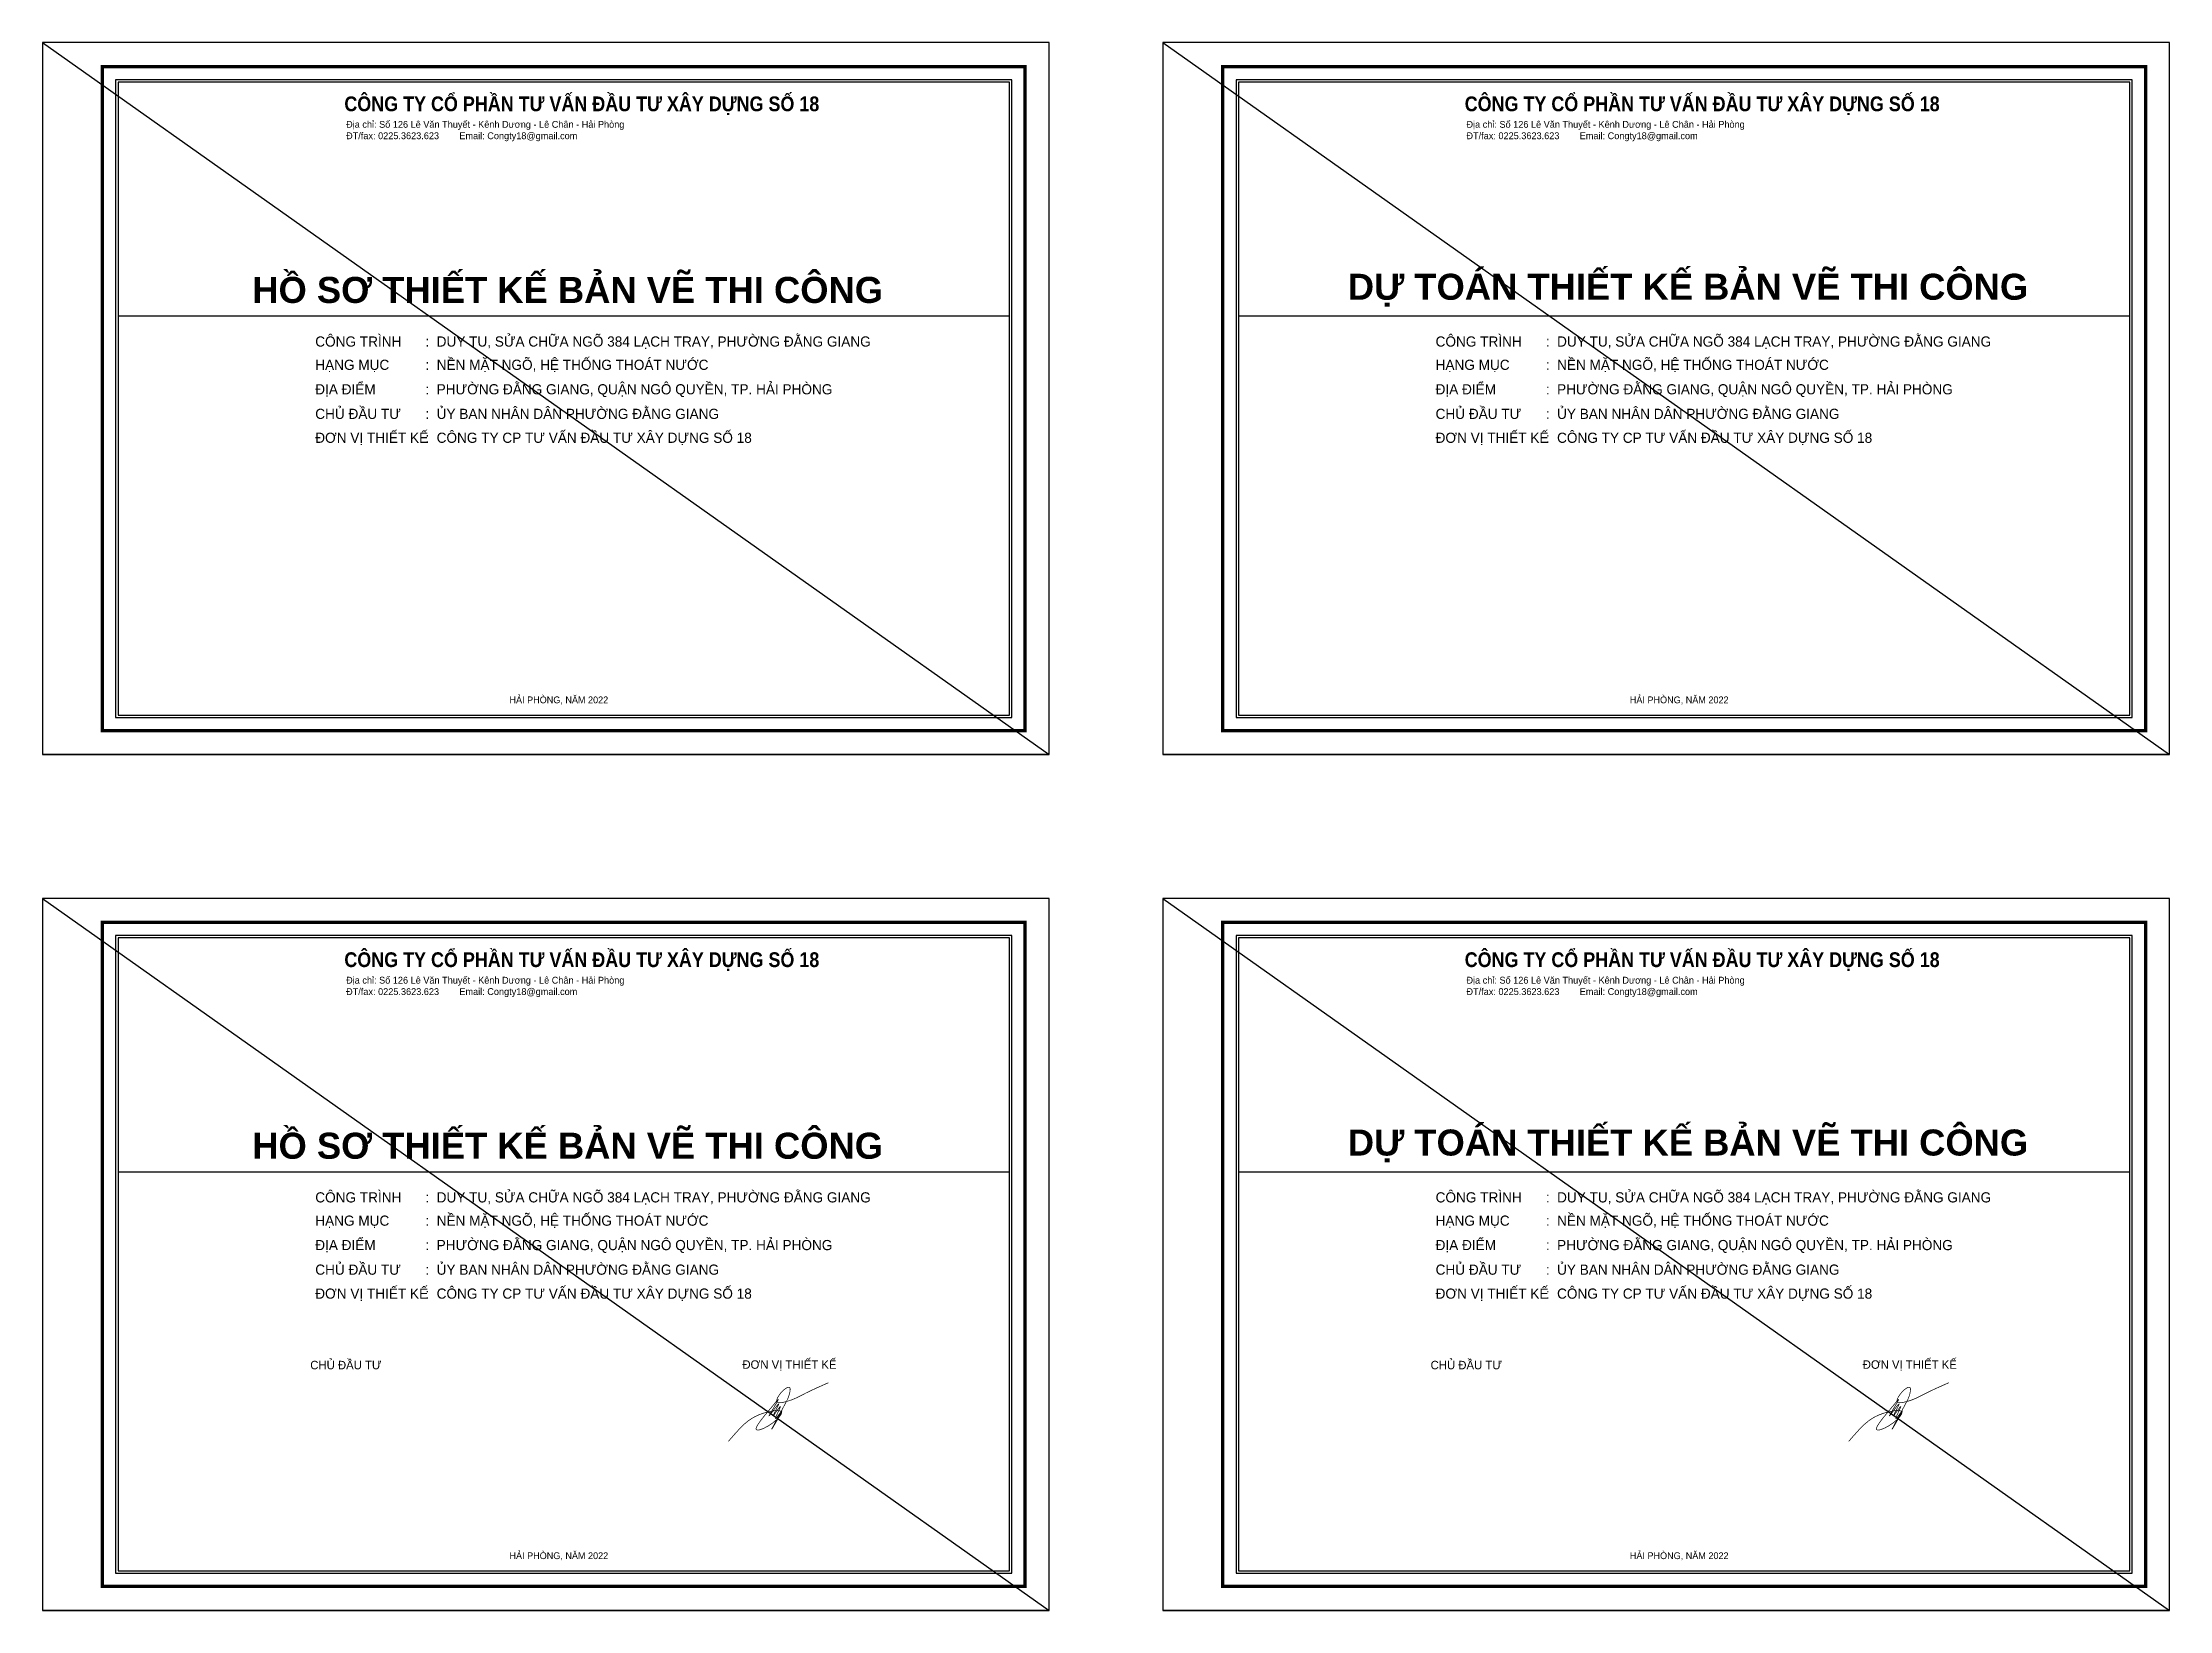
# Model space of a CAD drawing. Extents: x 38769 to 62184, y -3248 to -2143.
# Drawn here: x 61808 to 62184.5, y -3248 to -2970.6 of the extents above; entities outside this region: 1.
import ezdxf
from ezdxf.enums import TextEntityAlignment as Align

# ---------------------------------------------------------------- set-up
doc = ezdxf.new("R2010")
doc.units = 0
doc.header["$MEASUREMENT"] = 0
doc.layers.get('0').update_dxf_attribs({"linetype": 'CONTINUOUS'})
doc.layers.get('DEFPOINTS').update_dxf_attribs({"linetype": 'CONTINUOUS'})
for name, color, linetype in [('Bao 2', 4, 'CONTINUOUS'), ('MANH', 8, 'CONTINUOUS'), ('PLINETALUYTRAI', 1, 'CONTINUOUS'), ('text', 3, 'CONTINUOUS')]:
    doc.layers.add(name, color=color, linetype=linetype)
for name, color, linetype, lineweight in [('ISO', 153, 'CONTINUOUS', 13), ('LC Net dam 1', 30, 'CONTINUOUS', 30), ('TUONG', 51, 'CONTINUOUS', 35)]:
    doc.layers.add(name, color=color, linetype=linetype, lineweight=lineweight)
doc.layers.add('KCS_Plotter', color=11, linetype='CONTINUOUS', plot=False)
doc.styles.add('HELVENSH', font='')
doc.styles.add('LUCIDA', font='')
doc.styles.add('T3', font='', dxfattribs={"width": 0.9})
doc.styles.add('VNAVANTH', font='')
doc.styles.get('HELVENSH').set_extended_font_data('.VnHelvetInsH', bold=True)
doc.styles.get('LUCIDA').set_extended_font_data('.VnLucida sans')
doc.styles.get('T3').set_extended_font_data('.VnArialH', bold=True)
doc.styles.get('VNAVANTH').set_extended_font_data('.VnAvantH')

# ---------------------------------------------------------------- blocks, each defined once
blk = doc.blocks.new('nguyen thi thanh thuy')
at = {"layer": 'ISO', "ltscale": 2, "const_width": 40}
blk.add_lwpolyline([(-2685, -1690, -0.0063877), (-2178, -1117, -0.0085568), (-1977, -905, -0.0170865), (-1770, -708, -0.1020868), (-833, -161, -0.0398331), (-270, -16, -0.0205119), (-90, 8, -0.0444968), (98, 9, -0.0558697), (182, -8, -0.1136327), (236, -42, -0.1764328), (258, -92, -0.0770332), (254, -135, -0.0695344), (223, -210, -0.0385691), (166, -296, -0.0303679), (57, -421, -0.0823822), (-675, -942, -0.0351577), (-905, -1035, -0.0444105), (-1026, -1062, -0.0669484), (-1091, -1062, -0.1434086), (-1132, -1043, -0.1761308), (-1149, -1007, -0.069024), (-1148, -973, -0.0598872), (-1131, -911, -0.036714), (-1079, -807, -0.0190232), (-1000, -683, -0.0110055), (-898, -542, -0.0104199), (-645, -222, 0.0013552), (-76, 463, -0.0312306), (69, 631, -0.1806227), (82, 640, -0.6021976), (84, 631, -0.0559814), (56, 570, -0.0108457), (-28, 418, 0.0004639), (-371, -161, 0.0232403), (-439, -286, 1.6271128), (-437, -292, 0.049833), (-397, -245, 0.0054959), (-91, 162, -0.0116966), (26, 311, -0.0513805), (82, 370, -0.2885923), (95, 376, -0.3791063), (97, 362, -0.0403943), (80, 315, -0.0150429), (4, 153, 0.0268585), (-200, -261, 0.1601727), (-204, -278, 0.6244103), (-195, -273, 0.0341882), (-141, -204, -0.0153872), (148, 200, -0.034245), (183, 240, -0.3771715), (195, 246, -0.2757427), (195, 230, -0.0397052), (162, 143, -0.0071538), (29, -150, 0.0102693), (-53, -335, 0.0592072), (-81, -418, 0.494242), (-78, -431, 0.2094255), (-61, -421, 0.0315218), (-22, -378, 0.0121512), (92, -232, -0.0154116), (249, -26, -0.0668774), (274, -2, -1.0123135), (279, -8, -0.0552246), (269, -38, -0.0195011), (211, -159, -0.0089675), (2, -538, -0.0052499), (-207, -898, -0.0418751), (-284, -1018, -0.365695), (-264, -970, -0.007459), (-39, -543, 0.0008281), (491, 447, 0.0162439), (598, 659, 0.0588099), (711, 1009, 0.0394131), (734, 1174, 0.0600036), (730, 1242, 0.2406458), (692, 1298, 0.1344535), (647, 1305, 0.0713719), (590, 1291, 0.0406837), (523, 1258, 0.0565007), (335, 1112, 0.0717517), (65, 772, 0.0457041), (5, 642, 0.0585734), (-12, 565, 0.1164753), (-5, 505, 0.1659117), (30, 466, 0.0962446), (88, 446, 0.048338), (165, 443, 0.0366176), (301, 460, 0.0626357), (1097, 724, 0.0104896), (1469, 913, -0.0060809), (1725, 1041, -0.0072516), (2275, 1297, -0.0038455), (2852, 1552)], format="xyb", dxfattribs=at)

msp = doc.modelspace()

# ---------------------------------------------------------------- hatches: boundary and pattern name
at = {"layer": 'PLINETALUYTRAI'}
h = msp.add_hatch(dxfattribs=at)
h.set_pattern_fill('ANSI37', color=8, scale=3, style=0)
h.set_pattern_definition([(45, (0, -530.79403), (-0.265165043, 0.265165043), []), (135, (0, -530.79403), (-0.265165043, -0.265165043), [])])
h.paths.add_polyline_path([(38769.45, -2145.36), (38769.51, -2142.7), (38770.63, -2142.73), (38770.57, -2145.38)], flags=9)

# ---------------------------------------------------------------- linework, layer by layer
for points in [[(61820.9, -3090.01), (61979.57, -3090.01), (61979.57, -2977.16), (61820.9, -2977.16)], [(62019.24, -3090.01), (62177.9, -3090.01), (62177.9, -2977.16), (62019.24, -2977.16)], [(61820.9, -3241.45), (61979.57, -3241.45), (61979.57, -3128.6), (61820.9, -3128.6)], [(62019.24, -3241.45), (62177.9, -3241.45), (62177.9, -3128.6), (62019.24, -3128.6)]]:
    msp.add_lwpolyline(points, close=True)
at = {"layer": 'Bao 2'}
for p, q in [((61821.33, -3018.95), (61979.14, -3018.95)), ((62019.66, -3018.95), (62177.48, -3018.95)), ((61821.33, -3170.39), (61979.14, -3170.39)), ((62019.66, -3170.39), (62177.48, -3170.39))]:
    msp.add_line(p, q, dxfattribs=at)
for points in [[(61821.33, -3089.59), (61979.14, -3089.59), (61979.14, -2977.59), (61821.33, -2977.59)], [(62019.66, -3089.59), (62177.48, -3089.59), (62177.48, -2977.59), (62019.66, -2977.59)], [(61821.33, -3241.02), (61979.14, -3241.02), (61979.14, -3129.02), (61821.33, -3129.02)], [(62019.66, -3241.02), (62177.48, -3241.02), (62177.48, -3129.02), (62019.66, -3129.02)]]:
    msp.add_lwpolyline(points, close=True, dxfattribs=at)
at = {"layer": 'DEFPOINTS'}
for p, q in [((61986.14, -3096.59), (61807.96, -3096.59)), ((62184.48, -3096.59), (62006.3, -3096.59)), ((61986.14, -3248.02), (61807.96, -3248.02)), ((62184.48, -3248.02), (62006.3, -3248.02))]:
    msp.add_line(p, q, dxfattribs=at)
for points in [[(61807.96, -3096.59), (61986.14, -3096.59), (61986.14, -2970.59), (61807.96, -2970.59)], [(62006.3, -3096.59), (62184.48, -3096.59), (62184.48, -2970.59), (62006.3, -2970.59)], [(61807.96, -3248.02), (61986.14, -3248.02), (61986.14, -3122.02), (61807.96, -3122.02)], [(62006.3, -3248.02), (62184.48, -3248.02), (62184.48, -3122.02), (62006.3, -3122.02)]]:
    msp.add_lwpolyline(points, close=True, dxfattribs=at)
at = {"layer": 'KCS_Plotter'}
for p, q in [((61807.96, -2970.59), (61986.14, -3096.59)), ((62006.3, -2970.59), (62184.48, -3096.59)), ((61807.96, -3122.02), (61986.14, -3248.02)), ((62006.3, -3122.02), (62184.48, -3248.02))]:
    msp.add_line(p, q, dxfattribs=at)
at = {"layer": 'TUONG', "const_width": 0.594}
for points in [[(61818.57, -3092.35), (61981.9, -3092.35), (61981.9, -2974.83), (61818.57, -2974.83)], [(62016.9, -3092.35), (62180.24, -3092.35), (62180.24, -2974.83), (62016.9, -2974.83)], [(61818.57, -3243.78), (61981.9, -3243.78), (61981.9, -3126.27), (61818.57, -3126.27)], [(62016.9, -3243.78), (62180.24, -3243.78), (62180.24, -3126.27), (62016.9, -3126.27)]]:
    msp.add_lwpolyline(points, close=True, dxfattribs=at)

# ---------------------------------------------------------------- block references
at = {"layer": 'LC Net dam 1', "xscale": 0.0032, "yscale": 0.0032, "zscale": 0.0032}
for p in [(61937.96, -3212.7), (62136.29, -3212.7)]:
    msp.add_blockref('nguyen thi thanh thuy', p, dxfattribs=at)

# ---------------------------------------------------------------- texts
at = {"layer": 'MANH', "char_height": 1.2096, "width": 173.7155, "attachment_point": 1, "style": 'LUCIDA'}
for insert in [(61861.7, -2984.46), (62060.03, -2984.46), (61861.7, -3135.9), (62060.03, -3135.9)]:
    msp.add_mtext('§Þa chØ: Sè 126 Lª V¨n ThuyÕt - Kªnh D\xad¬ng - Lª Ch©n - H¶i Phßng\\P§T/fax: 0225.3623.623        Email: Congty18@gmail.com', dxfattribs=dict(at, insert=insert))
at = {"layer": 'text', "style": 'T3', "width": 0.87}
for p in [(61861.39, -2982.74), (62059.72, -2982.74), (61861.39, -3134.18), (62059.72, -3134.18)]:
    msp.add_text('c«ng ty cæ phÇn t\xad vÊn ®Çu t\xad x©y dùng sè 18', height=2.6116, dxfattribs=at).set_placement(p)
at = {"layer": 'text'}
for s, height, style, p in [('hå s¬ thiÕt kÕ b¶n vÏ thi c«ng', 4.6063, 'HELVENSH', (61900.92, -3013.7)), ('dù to¸n thiÕt kÕ b¶n vÏ thi c«ng', 4.6063, 'HELVENSH', (62099.25, -3013.7)), ('h¶i phßng, n¨m 2022', 1.2, 'VNAVANTH', (61899.36, -3086.83)), ('h¶i phßng, n¨m 2022', 1.2, 'VNAVANTH', (62097.69, -3086.83)), ('hå s¬ thiÕt kÕ b¶n vÏ thi c«ng', 4.6063, 'HELVENSH', (61900.92, -3165.13)), ('dù to¸n thiÕt kÕ b¶n vÏ thi c«ng', 4.6063, 'HELVENSH', (62099.25, -3165.13)), ('chñ ®Çu t\xad', 1.5, 'VNAVANTH', (61861.67, -3204.39)), ('®¬n vÞ thiÕt kÕ', 1.5, 'VNAVANTH', (61940.18, -3204.45)), ('chñ ®Çu t\xad', 1.5, 'VNAVANTH', (62060, -3204.39)), ('®¬n vÞ thiÕt kÕ', 1.5, 'VNAVANTH', (62138.51, -3204.45)), ('h¶i phßng, n¨m 2022', 1.2, 'VNAVANTH', (61899.36, -3238.27)), ('h¶i phßng, n¨m 2022', 1.2, 'VNAVANTH', (62097.69, -3238.27))]:
    msp.add_text(s, height=height, dxfattribs=dict(at, style=style)).set_placement(p, align=Align.MIDDLE)
at = {"layer": 'text', "style": 'VNAVANTH'}
for s, p in [('c«ng tr×nh', (61856.24, -3024.39)), (':', (61875.76, -3024.39)), ('duy tu, söa ch÷a ngâ 384 l¹ch tray, ph\xadêng ®»ng giang', (61877.73, -3024.39)), ('c«ng tr×nh', (62054.57, -3024.39)), (':', (62074.1, -3024.39)), ('duy tu, söa ch÷a ngâ 384 l¹ch tray, ph\xadêng ®»ng giang', (62076.07, -3024.39)), ('h¹ng môc', (61856.24, -3028.51)), (':', (61875.76, -3028.51)), ('nÒn mÆt ngâ, hÖ thèng tho¸t n\xadíc', (61877.73, -3028.51)), ('h¹ng môc', (62054.57, -3028.51)), (':', (62074.1, -3028.51)), ('nÒn mÆt ngâ, hÖ thèng tho¸t n\xadíc', (62076.07, -3028.51)), ('®Þa ®iÓm', (61856.24, -3032.84)), ('ph\xadêng ®»ng giang, quËn ng« quyÒn, tp. h¶i phßng', (61877.73, -3032.84)), ('®Þa ®iÓm', (62054.57, -3032.84)), ('ph\xadêng ®»ng giang, quËn ng« quyÒn, tp. h¶i phßng', (62076.07, -3032.84)), (':', (61875.76, -3032.84)), (':', (62074.1, -3032.84)), ('chñ ®Çu t\xad', (61856.24, -3037.19)), (':', (61875.76, -3037.19)), ('ñy ban nh©n d©n ph\xadêng ®»ng giang', (61877.73, -3037.19)), ('chñ ®Çu t\xad', (62054.57, -3037.19)), (':', (62074.1, -3037.19)), ('ñy ban nh©n d©n ph\xadêng ®»ng giang', (62076.07, -3037.19)), ('®¬n vÞ thiÕt kÕ', (61856.24, -3041.42)), (':', (61875.76, -3041.42)), ('c«ng ty cp t\xad vÊn ®Çu t\xad x©y dùng sè 18', (61877.73, -3041.42)), ('®¬n vÞ thiÕt kÕ', (62054.57, -3041.42)), (':', (62074.1, -3041.42)), ('c«ng ty cp t\xad vÊn ®Çu t\xad x©y dùng sè 18', (62076.07, -3041.42)), ('c«ng tr×nh', (61856.24, -3175.83)), ('duy tu, söa ch÷a ngâ 384 l¹ch tray, ph\xadêng ®»ng giang', (61877.73, -3175.83)), ('c«ng tr×nh', (62054.57, -3175.83)), ('duy tu, söa ch÷a ngâ 384 l¹ch tray, ph\xadêng ®»ng giang', (62076.07, -3175.83)), (':', (61875.76, -3175.83)), ('nÒn mÆt ngâ, hÖ thèng tho¸t n\xadíc', (61877.73, -3179.95)), (':', (62074.1, -3175.83)), ('nÒn mÆt ngâ, hÖ thèng tho¸t n\xadíc', (62076.07, -3179.95)), ('h¹ng môc', (61856.24, -3179.95)), (':', (61875.76, -3179.95)), ('h¹ng môc', (62054.57, -3179.95)), (':', (62074.1, -3179.95)), ('®Þa ®iÓm', (61856.24, -3184.27)), (':', (61875.76, -3184.27)), ('ph\xadêng ®»ng giang, quËn ng« quyÒn, tp. h¶i phßng', (61877.73, -3184.27)), ('®Þa ®iÓm', (62054.57, -3184.27)), (':', (62074.1, -3184.27)), ('ph\xadêng ®»ng giang, quËn ng« quyÒn, tp. h¶i phßng', (62076.07, -3184.27)), ('chñ ®Çu t\xad', (61856.24, -3188.62)), (':', (61875.76, -3188.62)), ('ñy ban nh©n d©n ph\xadêng ®»ng giang', (61877.73, -3188.62)), ('chñ ®Çu t\xad', (62054.57, -3188.62)), (':', (62074.1, -3188.62)), ('ñy ban nh©n d©n ph\xadêng ®»ng giang', (62076.07, -3188.62)), ('®¬n vÞ thiÕt kÕ', (61856.24, -3192.86)), (':', (61875.76, -3192.86)), ('c«ng ty cp t\xad vÊn ®Çu t\xad x©y dùng sè 18', (61877.73, -3192.86)), ('®¬n vÞ thiÕt kÕ', (62054.57, -3192.86)), (':', (62074.1, -3192.86)), ('c«ng ty cp t\xad vÊn ®Çu t\xad x©y dùng sè 18', (62076.07, -3192.86))]:
    msp.add_text(s, height=1.8, dxfattribs=at).set_placement(p)

doc.saveas('drawing.dxf')
